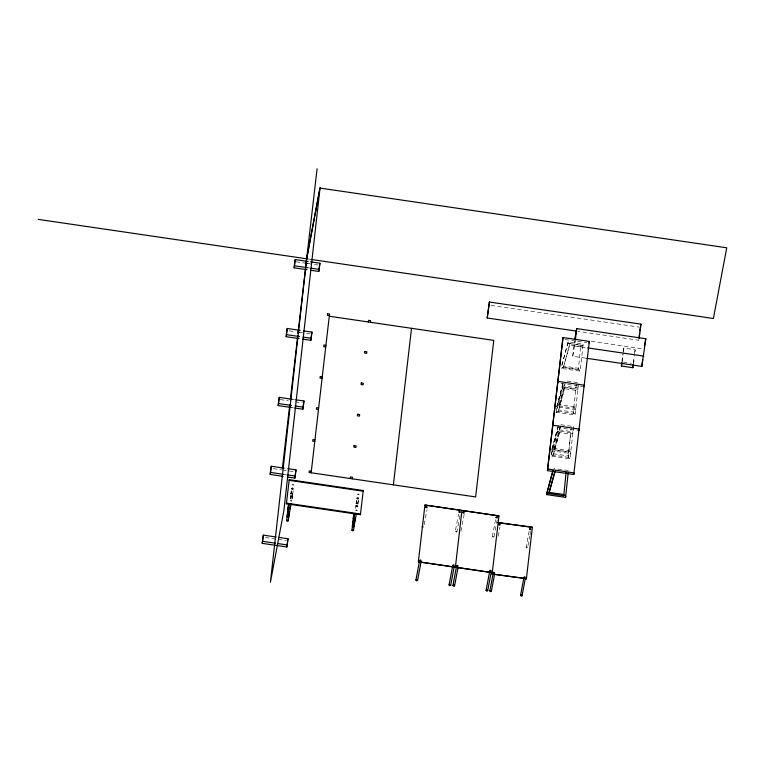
<?xml version="1.0" encoding="UTF-8"?>
<svg xmlns="http://www.w3.org/2000/svg" width="765" height="765" viewBox="0 0 765 765"><rect width="100%" height="100%" fill="white"/><g stroke="black" fill="none" stroke-linecap="round" stroke-linejoin="round"><path stroke-width="0.57" stroke-dasharray="3.83 2.87" d="M459.947 515.677L456.887 531.838L455.883 532.277L455.252 531.551L458.531 514.185M456.896 531.79L456.15 531.044L455.261 531.503M495.538 519.626L492.258 536.982L492.899 537.709L493.903 537.269L496.303 524.57M573.54 426.574L570.04 458.837L550.972 456.036L551.125 454.783L570.183 457.585L570.04 458.837L568.232 457.202L570.623 432.885M568.232 457.202L571.235 427.606M578.493 383.915L575.117 415.003L556.05 412.211L556.203 410.958L575.261 413.75L575.117 415.003L573.31 413.368L576.313 383.772M561.271 368.309L563.442 367.343L569.944 343.628L580.778 345.216L578.388 369.533L580.195 371.178L580.339 369.925L561.281 367.124L568.137 341.993L583.093 344.183L580.195 371.178L561.127 368.376M290.203 498.933L290.585 495.634M290.518 498.856L290.92 495.433M291.044 494.295L291.446 490.862M291.867 499.105L292.249 495.806M292.173 499.019L292.574 495.596M292.699 494.458L293.1 491.034M355.524 508.524L355.907 505.225M356.366 503.877L356.767 500.453M358.02 504.049L358.422 500.616M575.873 408.481L556.805 405.68L559.119 404.647L574.066 406.846L575.873 408.481L575.729 409.734L556.662 406.932L563.356 381.687M553.286 455.003L559.789 431.288L553.286 455.003L550.972 456.036L557.981 429.653L572.937 431.852L572.784 433.105L570.48 434.138L559.645 432.541L557.838 430.905L572.784 433.105M558.278 425.522L551.737 449.514L554.042 448.481L568.988 450.671L568.844 451.924L553.898 449.734L560.401 426.019M577.862 389.27L562.916 387.071L556.05 412.211L558.364 411.178L564.866 387.463L575.701 389.05L575.557 390.303L564.723 388.716L562.916 387.071L563.059 385.818L578.015 388.018L577.862 389.27L575.557 390.303M568.137 341.993L561.443 367.229M564.866 387.463L558.364 411.178M569.944 343.628L563.442 367.343L578.388 369.533L578.531 368.281L563.585 366.091M585.646 358.144L572.756 356.251L574.505 341.18M572.756 356.251L575.242 341.343M583.093 344.183L582.94 345.436L567.993 343.246L569.801 344.881L580.635 346.469L580.778 345.216M573.31 413.368L573.454 412.115L558.507 409.925M573.922 408.089L574.066 406.846M568.988 450.671L570.795 452.306L570.652 453.559L551.584 450.767M621.945 361.386L622.748 354.425M622.174 361.979L623.245 352.694M623.379 351.537L623.791 348.056L635.199 349.729L634.529 355.534M633.363 363.059L634.032 357.265M633.592 363.652L634.395 356.691M493.903 537.269L493.215 536.485L492.277 536.896M529.122 531.321L526.11 547.252L526.693 547.922L527.63 547.52L529.772 536.169M527.63 547.52L527.047 546.812L526.129 547.176M638.938 339.383L638.785 340.253L577.68 331.283M290.69 494.219L291.322 490.881M291.895 496.772L293.158 490.097M356.012 503.81L356.643 500.463M357.637 504.135L358.479 499.688M424.173 524.656L427.013 509.653M460.97 531.245L464.24 513.927M496.514 523.413L497.173 519.951M498.245 536.208L499.956 527.123M529.982 535.031L530.633 531.627M623.026 352.101L623.791 348.056M634.434 353.784L635.199 349.729M556.662 406.932L563.528 381.802M556.203 410.958L563.059 385.818M551.9 449.619L558.45 425.636M551.125 454.783L557.981 429.653M565.478 382.184L558.976 405.899L565.01 384.556M553.898 449.734L560.257 427.272M423.609 527.209L423.657 526.569M580.635 346.469L582.94 345.436M568.319 470.475L553.85 468.515M307.473 258.905L311.011 259.431M296.036 261.802L305.436 263.179M307.779 263.523L318.355 265.082M307.444 267.683L309.796 268.027M491.063 305.369L639.11 327.104M591.173 341.276L643.881 349.012M564.972 339.478L570.7 340.32M571.837 340.492L576.418 341.161M577.565 341.333L583.284 342.165M584.431 342.338L586.717 342.672M574.697 345.981L587.587 347.874M623.312 362.141L631.307 363.318M289.227 330.863L295.099 331.723M299.803 332.412L310.38 333.961M567.123 381.056L577.47 382.577M561.041 383.485L579.354 386.172M580.492 386.335L582.787 386.669M560.898 424.718L572.392 426.401M557.111 427.482L577.709 430.504M292.201 399.263L294.554 399.607M280.076 399.569L288.3 400.774M295.347 401.807L302.395 402.849M291.102 407.477L293.454 407.822M551.737 449.514L570.795 452.306M553.43 453.75L568.376 455.95M273.268 468.62L281.491 469.834M282.668 470.006L294.42 471.728M283.509 474.338L285.861 474.683M265.292 537.508L277.035 539.229M278.211 539.402L286.435 540.616M290.843 493.435C292.679 495.433 292.804 491.666 290.853 493.396M356.165 503.026C358.039 505.005 357.924 501.343 356.184 502.949"/><path stroke-width="1.15" d="M289.333 511.642L288.262 520.85L287.286 521.252L286.617 520.649L288.606 503.447M288.271 520.812L287.487 520.19L286.617 520.649M354.922 518.938L353.583 530.441L352.598 530.843L351.938 530.241L353.793 514.185M353.593 530.365L352.866 529.791L351.938 530.202M288.644 509.461L287.946 508.773L288.797 504.231M288.089 517.245C290.241 516.748 286.053 515.046 287.411 517.111M354.692 513.803L352.369 526.091L353.057 526.827M419.411 561.606L415.911 580.119L416.609 580.855L417.547 580.406L421.046 561.931M454.19 566.798L450.7 585.273L449.753 585.722L449.065 584.986L452.555 566.473M450.709 585.225L450.183 584.537M458.053 567.362L454.553 585.885L454.152 585.158M494.582 574.209L491.369 591.24L490.489 591.651L489.849 590.972L493.081 573.903M491.379 591.202L490.681 590.504L489.858 590.934M525.259 578.713L522.026 595.782L521.405 595.017L520.544 595.399L523.748 578.407M554.682 472.091L548.821 493.559L563.767 495.758L566.043 472.588M552.894 470.494L546.506 494.592L565.574 497.393L568.213 472.741M306.66 258.79L270.408 582.299L283.834 510.972L320.086 187.463L306.66 258.79L320.019 188.075L726.75 247.793L713.391 318.498L311.393 259.478M278.594 537.374L287.994 538.751L286.894 546.975L262.223 543.351L263.323 535.137L276.242 537.03M283.127 476.366L270.198 474.463L270.915 468.276L271.298 466.248L284.226 468.151M291.102 407.477L278.183 405.584L278.9 399.397L279.282 397.37L292.201 399.263M299.086 338.599L286.158 336.696L286.875 330.509L287.257 328.481L300.186 330.384M307.061 269.71L294.143 267.817L294.86 261.63L295.242 259.603L308.161 261.496M262.223 543.351L263.323 535.137M270.198 474.463L271.298 466.248M278.183 405.584L279.282 397.37M286.158 336.696L287.257 328.481M294.143 267.817L295.242 259.603M282.361 468.553L289.772 404.58M290.318 399.837L297.728 335.864M298.006 333.492L317.083 168.816M286.397 503.81L289.237 479.655L363.26 490.528L360.42 514.673L286.397 503.81L286.521 503.14L360.545 514.004L360.42 514.673M289.6 509.347L289.858 507.052M286.894 546.975L287.994 538.751M287.822 477.054L294.879 478.087L295.978 469.873L287.755 468.668M294.63 407.994L302.854 409.208L303.954 400.994L295.73 399.779M302.605 339.115L310.839 340.32L311.938 332.106L303.705 330.901M310.59 270.236L318.814 271.441L319.913 263.227L310.514 261.84M294.879 478.087L295.978 469.873M302.854 409.208L303.954 400.994M310.839 340.32L311.938 332.106M318.814 271.441L319.913 263.227M311.145 472.78L329.285 316.241L493.769 340.387L475.639 496.934L309.089 472.474L309.27 470.915L311.326 471.211M350.217 478.517L350.399 476.949L352.455 477.255L352.273 478.814M368.357 321.912L368.539 320.344L370.595 320.65L370.413 322.218M393.392 484.857L411.522 328.309M418.34 561.787L492.364 572.66L418.34 561.787L424.948 505.034L498.971 515.897L492.105 574.008L526.416 578.675L492.105 574.008M576.504 331.111L487.209 318.001L489.361 302.022L641.022 324.14L639.1 338.503M526.349 579.038L532.373 527.276L498.053 522.619L532.373 527.276M547.453 470.638L562.992 337.547L589.308 341.41L573.769 474.501L547.453 470.638L562.992 337.547M575.376 340.186L576.714 328.596L645.823 338.742L641.864 366.397L586.812 358.316M563.767 495.758L563.91 494.506L548.821 492.373M565.574 497.393L565.718 496.141L564.924 495.424M633.401 364.666L632.827 367.707L621.41 366.024L621.811 362.543M632.827 367.707L633.229 364.226M639.186 336.715L639.597 333.177M639.875 330.815L640.286 327.277M641.864 366.397L642.667 359.445M288.682 516.786L291.207 503.437M354.118 513.822L353.267 518.354L353.793 519.005M353.411 526.836L353.822 525.851M417.547 580.406L417.193 579.746M456.418 567.037L452.928 585.55L453.674 586.296L454.573 585.789M489.571 571.904L486.071 590.417L486.76 591.154L487.707 590.704L491.197 572.23M487.707 590.704L487.142 589.949M520.554 595.361L521.166 596.155L522.046 595.706M487.209 318.001L489.466 301.965M289.237 479.655L289.113 480.324L363.136 491.197L363.26 490.528M287.057 516.452L289.371 504.212M354.004 526.377L356.318 514.137M424.948 505.034L498.971 515.897M461.888 510.867L455.433 566.817M557.609 382.978L557.915 381.372L584.231 385.235L583.924 386.841M552.531 426.813L552.837 425.206L579.153 429.069L578.847 430.676M574.773 338.866L576.714 328.596M589.002 343.007L589.308 341.41M573.769 474.501L574.075 472.904L547.759 469.041M621.41 366.024L621.983 362.993M644.522 345.589L645.823 338.742M640.688 325.259L641.022 324.14M287.956 508.677L288.788 508.209M353.277 518.268L353.812 517.819M352.378 526.043L353.028 525.574M415.921 580.071L416.514 579.612M449.065 584.938L449.724 584.47M452.928 585.512L453.588 585.034M486.081 590.379L486.913 589.911M546.506 494.592L553.057 470.609M548.821 493.559L555.18 471.097M546.659 493.339L547.377 493.023M292.526 484.742L293.511 484.886M290.671 500.721L291.656 500.874M357.838 494.333L358.833 494.477M355.993 510.312L356.978 510.456M422.653 526.186L422.098 526.769L422.682 527.391M38.25 219.383L307.473 258.905M305.436 263.179L307.779 263.523M294.525 265.79L307.444 267.683M310.973 268.199L319.196 269.414M587.587 347.874L643.805 356.127M297.451 332.067L299.803 332.412M286.54 334.668L299.469 336.571M302.997 337.088L311.221 338.293M325.909 345.359L323.853 345.053L323.672 346.622L325.727 346.918M322.266 376.82L320.21 376.514L320.028 378.082L322.084 378.388M318.651 407.974L316.595 407.668L316.414 409.237L318.47 409.533M278.565 403.557L291.484 405.45M295.013 405.966L303.236 407.181M314.951 439.904L312.895 439.607L312.713 441.166L314.769 441.472M270.58 472.435L283.509 474.338M287.038 474.855L295.261 476.06M262.605 541.324L275.534 543.217M277.877 543.561L287.277 544.938M290.834 496.475C292.479 498.828 292.832 494.582 290.853 496.38M291.733 488.692C293.664 490.987 293.387 486.75 291.752 488.606M356.155 506.067C358.125 508.352 357.867 504.02 356.155 506.067M357.054 498.283C358.928 500.645 358.737 496.275 357.054 498.283M419.622 560.496C421.085 562.877 421.831 558.66 419.631 560.449M425.809 507.061C427.75 509.375 427.434 505.072 425.818 507.013M452.775 565.354C454.544 567.726 454.678 563.336 452.775 565.354M458.962 511.919C460.884 514.262 460.645 509.939 458.962 511.919M456.629 565.928C458.254 568.338 458.675 563.92 456.629 565.928M462.825 512.493C464.527 514.874 464.785 510.494 462.825 512.493M489.782 570.795C491.407 573.157 491.79 568.883 489.801 570.7M495.969 517.36C497.747 519.674 497.996 515.371 495.978 517.312M493.282 572.813C495.07 574.974 494.792 570.929 493.291 572.775M498.866 524.589C500.807 526.722 500.243 522.686 498.866 524.589M523.958 577.317C525.794 579.468 525.45 575.414 523.958 577.317M529.543 529.093C531.178 531.264 531.235 527.305 529.562 529.017M327.487 313.679L327.305 315.247L329.361 315.553L329.543 313.985L327.487 313.679M364.8 351.479L364.618 353.048L366.674 353.344L366.856 351.785L364.8 351.479M354.071 445.584L353.889 447.152L355.945 447.449L356.127 445.89L354.071 445.584M357.571 414.257L357.389 415.825L359.445 416.122L359.627 414.563L357.571 414.257M361.281 382.959L361.099 384.527L363.155 384.833L363.337 383.265L361.281 382.959"/></g></svg>
